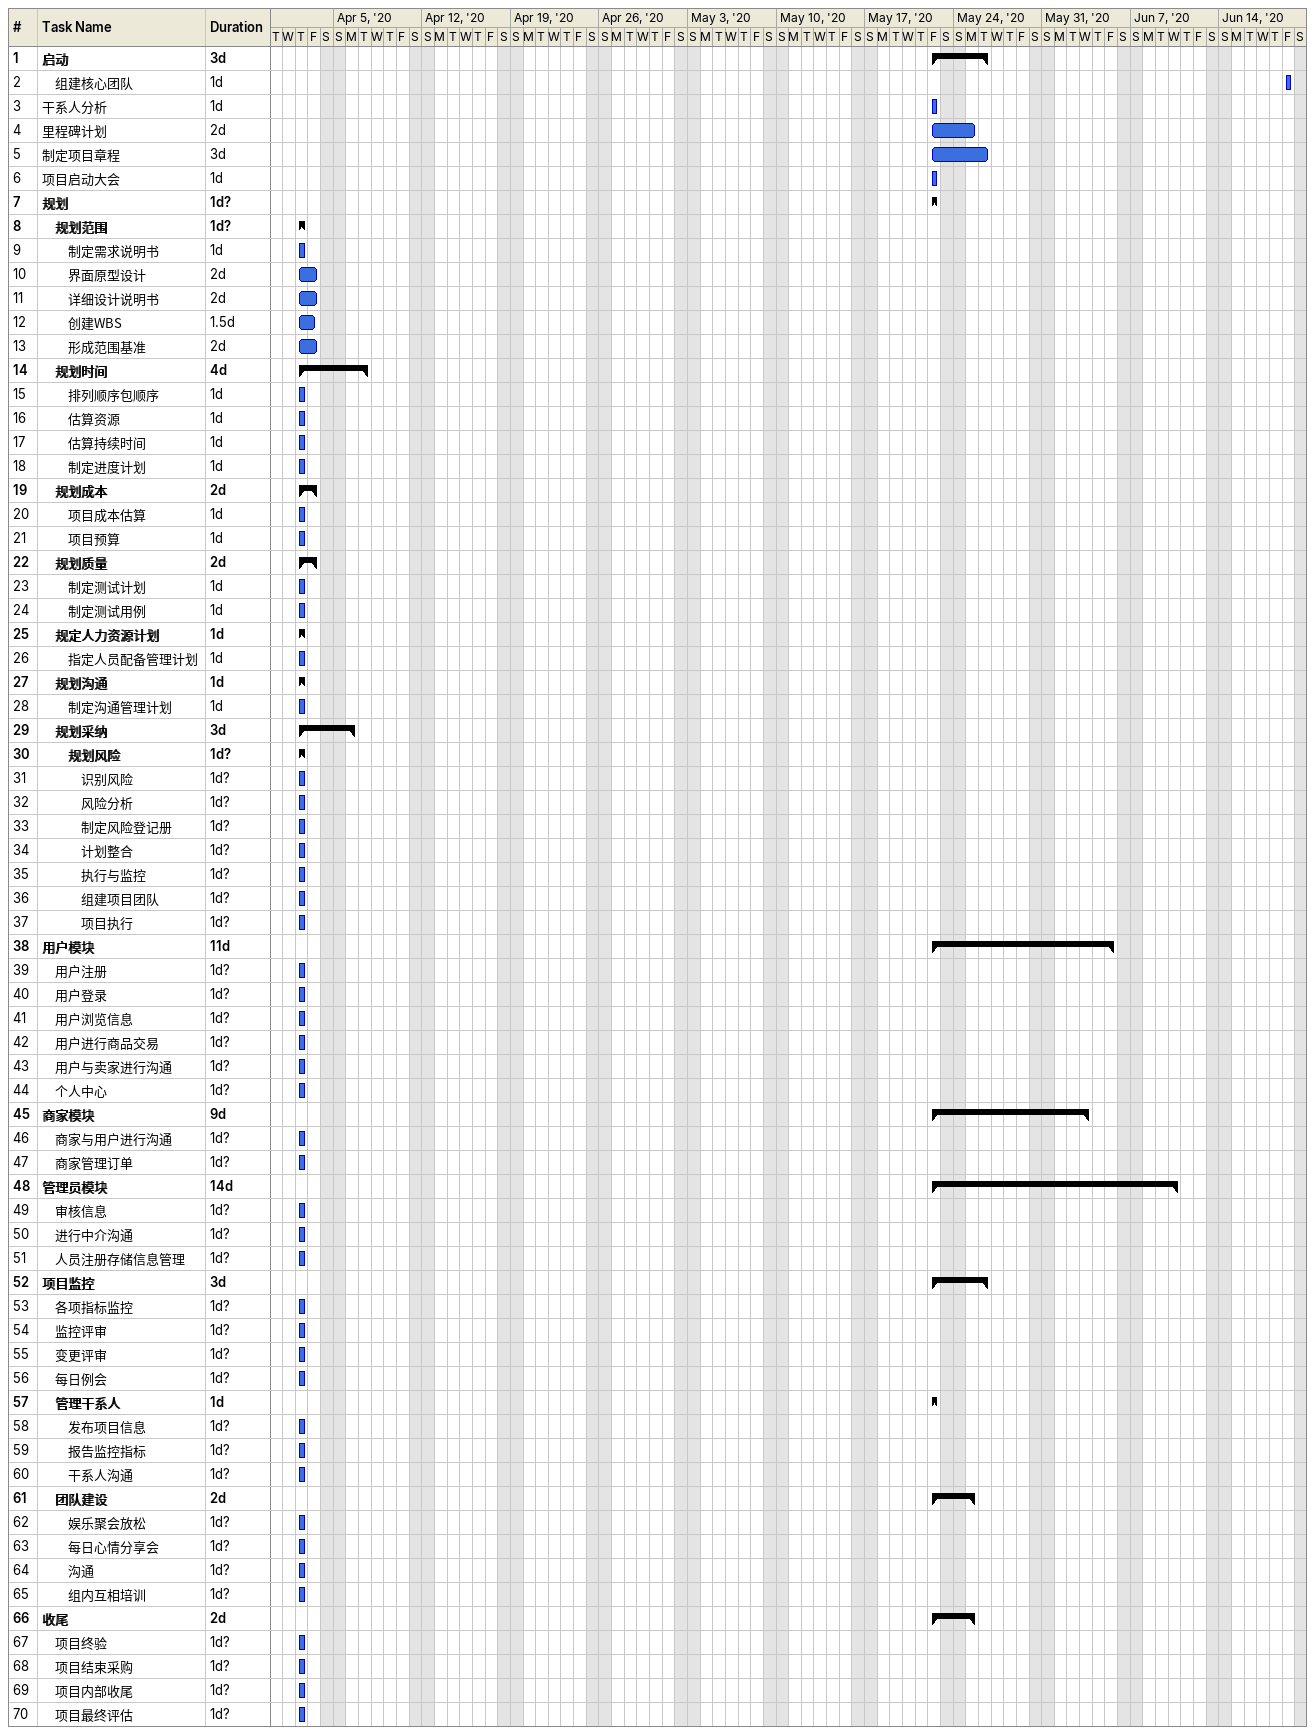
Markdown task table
| ID | Level | Task | Duration | Start | Finish |
|---|---|---|---|---|---|
| 1 | 1 | **启动** | 3d | 2020-05-22 | 2020-05-26 |
| 2 | 2 | 组建核心团队 | 1d | 2020-06-19 | 2020-06-19 |
| 3 | 1 | 干系人分析 | 1d | 2020-05-22 | 2020-05-22 |
| 4 | 1 | 里程碑计划 | 2d | 2020-05-22 | 2020-05-25 |
| 5 | 1 | 制定项目章程 | 3d | 2020-05-22 | 2020-05-26 |
| 6 | 1 | 项目启动大会 | 1d | 2020-05-22 | 2020-05-22 |
| 7 | 1 | **规划** | 1d? | 2020-05-22 | 2020-05-22 |
| 8 | 2 | **规划范围** | 1d? | 2020-04-02 | 2020-04-02 |
| 9 | 3 | 制定需求说明书 | 1d | 2020-04-02 | 2020-04-02 |
| 10 | 3 | 界面原型设计 | 2d | 2020-04-02 | 2020-04-03 |
| 11 | 3 | 详细设计说明书 | 2d | 2020-04-02 | 2020-04-03 |
| 12 | 3 | 创建WBS | 1.5d | 2020-04-02 | 2020-04-03 |
| 13 | 3 | 形成范围基准 | 2d | 2020-04-02 | 2020-04-03 |
| 14 | 2 | **规划时间** | 4d | 2020-04-02 | 2020-04-07 |
| 15 | 3 | 排列顺序包顺序 | 1d | 2020-04-02 | 2020-04-02 |
| 16 | 3 | 估算资源 | 1d | 2020-04-02 | 2020-04-02 |
| 17 | 3 | 估算持续时间 | 1d | 2020-04-02 | 2020-04-02 |
| 18 | 3 | 制定进度计划 | 1d | 2020-04-02 | 2020-04-02 |
| 19 | 2 | **规划成本** | 2d | 2020-04-02 | 2020-04-03 |
| 20 | 3 | 项目成本估算 | 1d | 2020-04-02 | 2020-04-02 |
| 21 | 3 | 项目预算 | 1d | 2020-04-02 | 2020-04-02 |
| 22 | 2 | **规划质量** | 2d | 2020-04-02 | 2020-04-03 |
| 23 | 3 | 制定测试计划 | 1d | 2020-04-02 | 2020-04-02 |
| 24 | 3 | 制定测试用例 | 1d | 2020-04-02 | 2020-04-02 |
| 25 | 2 | **规定人力资源计划** | 1d | 2020-04-02 | 2020-04-02 |
| 26 | 3 | 指定人员配备管理计划 | 1d | 2020-04-02 | 2020-04-02 |
| 27 | 2 | **规划沟通** | 1d | 2020-04-02 | 2020-04-02 |
| 28 | 3 | 制定沟通管理计划 | 1d | 2020-04-02 | 2020-04-02 |
| 29 | 2 | **规划采纳** | 3d | 2020-04-02 | 2020-04-06 |
| 30 | 3 | **规划风险** | 1d? | 2020-04-02 | 2020-04-02 |
| 31 | 4 | 识别风险 | 1d? | 2020-04-02 | 2020-04-02 |
| 32 | 4 | 风险分析 | 1d? | 2020-04-02 | 2020-04-02 |
| 33 | 4 | 制定风险登记册 | 1d? | 2020-04-02 | 2020-04-02 |
| 34 | 4 | 计划整合 | 1d? | 2020-04-02 | 2020-04-02 |
| 35 | 4 | 执行与监控 | 1d? | 2020-04-02 | 2020-04-02 |
| 36 | 4 | 组建项目团队 | 1d? | 2020-04-02 | 2020-04-02 |
| 37 | 4 | 项目执行 | 1d? | 2020-04-02 | 2020-04-02 |
| 38 | 1 | **用户模块** | 11d | 2020-05-22 | 2020-06-05 |
| 39 | 2 | 用户注册 | 1d? | 2020-04-02 | 2020-04-02 |
| 40 | 2 | 用户登录 | 1d? | 2020-04-02 | 2020-04-02 |
| 41 | 2 | 用户浏览信息 | 1d? | 2020-04-02 | 2020-04-02 |
| 42 | 2 | 用户进行商品交易 | 1d? | 2020-04-02 | 2020-04-02 |
| 43 | 2 | 用户与卖家进行沟通 | 1d? | 2020-04-02 | 2020-04-02 |
| 44 | 2 | 个人中心 | 1d? | 2020-04-02 | 2020-04-02 |
| 45 | 1 | **商家模块** | 9d | 2020-05-22 | 2020-06-03 |
| 46 | 2 | 商家与用户进行沟通 | 1d? | 2020-04-02 | 2020-04-02 |
| 47 | 2 | 商家管理订单 | 1d? | 2020-04-02 | 2020-04-02 |
| 48 | 1 | **管理员模块** | 14d | 2020-05-22 | 2020-06-10 |
| 49 | 2 | 审核信息 | 1d? | 2020-04-02 | 2020-04-02 |
| 50 | 2 | 进行中介沟通 | 1d? | 2020-04-02 | 2020-04-02 |
| 51 | 2 | 人员注册存储信息管理 | 1d? | 2020-04-02 | 2020-04-02 |
| 52 | 1 | **项目监控** | 3d | 2020-05-22 | 2020-05-26 |
| 53 | 2 | 各项指标监控 | 1d? | 2020-04-02 | 2020-04-02 |
| 54 | 2 | 监控评审 | 1d? | 2020-04-02 | 2020-04-02 |
| 55 | 2 | 变更评审 | 1d? | 2020-04-02 | 2020-04-02 |
| 56 | 2 | 每日例会 | 1d? | 2020-04-02 | 2020-04-02 |
| 57 | 2 | **管理干系人** | 1d | 2020-05-22 | 2020-05-22 |
| 58 | 3 | 发布项目信息 | 1d? | 2020-04-02 | 2020-04-02 |
| 59 | 3 | 报告监控指标 | 1d? | 2020-04-02 | 2020-04-02 |
| 60 | 3 | 干系人沟通 | 1d? | 2020-04-02 | 2020-04-02 |
| 61 | 2 | **团队建设** | 2d | 2020-05-22 | 2020-05-25 |
| 62 | 3 | 娱乐聚会放松 | 1d? | 2020-04-02 | 2020-04-02 |
| 63 | 3 | 每日心情分享会 | 1d? | 2020-04-02 | 2020-04-02 |
| 64 | 3 | 沟通 | 1d? | 2020-04-02 | 2020-04-02 |
| 65 | 3 | 组内互相培训 | 1d? | 2020-04-02 | 2020-04-02 |
| 66 | 1 | **收尾** | 2d | 2020-05-22 | 2020-05-25 |
| 67 | 2 | 项目终验 | 1d? | 2020-04-02 | 2020-04-02 |
| 68 | 2 | 项目结束采购 | 1d? | 2020-04-02 | 2020-04-02 |
| 69 | 2 | 项目内部收尾 | 1d? | 2020-04-02 | 2020-04-02 |
| 70 | 2 | 项目最终评估 | 1d? | 2020-04-02 | 2020-04-02 |
